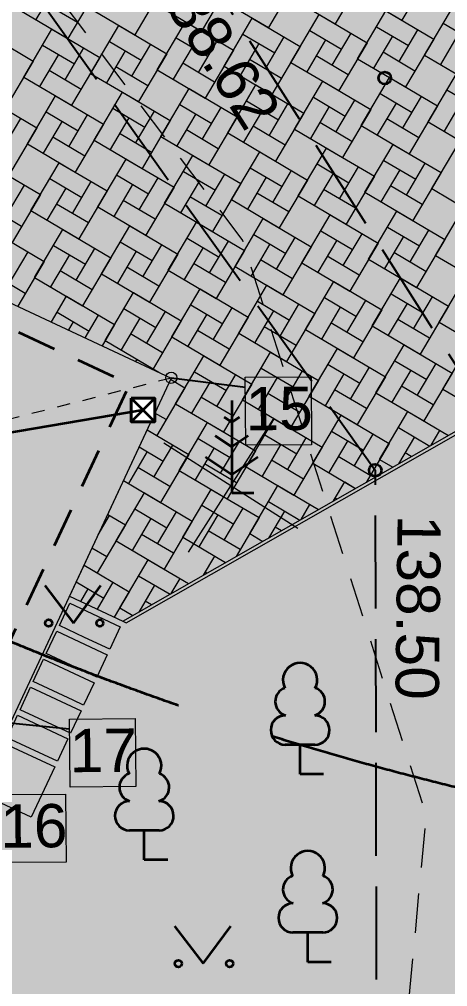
# Model space of a CAD drawing. Header units: millimetres. Extents: x 368386 to 996118, y -334862 to 250838.
# Drawn here: x 785476 to 792402, y -96365 to -80723 of the extents above; entities that cross this region are included whole.
import ezdxf

# ---------------------------------------------------------------- set-up
doc = ezdxf.new("R2010")
doc.units = ezdxf.units.MM
doc.header["$MEASUREMENT"] = 0
for name, pattern in [('Dashed', [423.333333, 211.666667, -211.666667]), ('HIDDEN', [4762.5, 3175, -1587.5]), ('Long Dashed', [1058.333302, 634.99999, -423.333311]), ('PINNASTEE', [2000, 1500, -500]), ('Wipeout_Contour', [1000, 0, -1000])]:
    doc.linetypes.add(name, pattern=pattern)
for name, color, linetype, lineweight in [('_ASENDIPLAAN_Pen_No__1', 7, 'Continuous', 13), ('New_       asendi fill_Pen_No__1', 7, 'Continuous', 13), ('New_2D Drafting - General_Pen_No__1', 7, 'Continuous', 13), ('New__ASENDIPLAAN_Pen_No__1', 7, 'Continuous', 13), ('New__ASENDIPLAAN_Pen_No__101', 252, 'Continuous', 13), ('New__ASENDIPLAAN_Pen_No__20', 1, 'Continuous', 0), ('New__ASENDIPLAAN_Pen_No__6', 5, 'Continuous', 35), ('New_ei pindi_Pen_No__7', 7, 'Continuous', 35), ('New_HALJASTUS#1_Pen_No__7', 7, 'Continuous', 35), ('New_KANAL_ELEMENDID_Pen_No__7', 7, 'Continuous', 35), ('New_korgus-EH2000#1_Pen_No__1', 7, 'Continuous', 13), ('New_korgus-EH2000#1_Pen_No__7', 7, 'Continuous', 35), ('New_PUU_Pen_No__7', 7, 'Continuous', 35), ('New_Sade_rek_Pen_No__84', 114, 'Continuous', 35)]:
    doc.layers.add(name, color=color, linetype=linetype, lineweight=lineweight)
for name, color, linetype, lineweight, true_color in [('New_       asendi fill_Pen_No__149', 7, 'Continuous', 25, 0x186722), ('New__ASENDIPLAAN_Pen_No__102', 7, 'Continuous', 13, 0xcccccc), ('New_MPKAABEL_Pen_No__3', 7, 'Continuous', 18, 0xff6600), ('New_TEE#1_Pen_No__162', 7, 'Continuous', 25, 0xaaaaaa)]:
    doc.layers.add(name, color=color, linetype=linetype, lineweight=lineweight, true_color=true_color)
doc.layers.add('New_KANAL_ELEMENDID', color=7, linetype='Continuous')
doc.styles.add('GENERATED_STYLE_1', font='')
doc.styles.get('GENERATED_STYLE_1').set_extended_font_data('Arial')
doc.linetypes.add('Sade1', pattern='A,0,[5,TRN_EP_AS-4-01_V01_Abihoone-Asendiplaan1.Shx,S=13.492063,R=0,X=0,Y=0],-2600,0', length=2600)
doc.dimstyles.new('GENERATED_STYLE__6', dxfattribs={"dimtxt": 0.18, "dimasz": 364.8, "dimexe": 0.18, "dimexo": 0.0625, "dimgap": 0, "dimtad": 0, "dimtih": 1, "dimtoh": 1, "dimdec": 4, "dimzin": 0, "dimdsep": 46, "dimcen": 0.09, "dimadec": 0, "dimazin": 0, "dimtfac": 1, "dimtdec": 4, "dimtmove": 0, "dimatfit": 3, "dimldrblk": 'ARROWHEAD_1', "dimfxl": 0, "dimtolj": 1, "dimtzin": 0, "dimarcsym": 0})

# ---------------------------------------------------------------- blocks, each defined once
blk = doc.blocks.new('*X1')
at = {"layer": 'New__ASENDIPLAAN_Pen_No__102', "color": 254, "linetype": 'Continuous', "lineweight": 13, "true_color": 0xcccccc}
for p, q in [((789959, -80081), (789502, -80856)), ((791039, -80021), (790582, -80796)), ((792119, -79962), (791662, -80737)), ((786050, -80212), (785745, -80728)), ((787799, -80199), (787341, -80974)), ((788879, -80140), (788422, -80915)), ((786719, -80258), (786261, -81033)), ((789807, -80339), (790582, -80796)), ((790887, -80280), (791662, -80737)), ((786414, -80775), (785897, -80470)), ((786566, -80517), (787341, -80974)), ((787646, -80457), (788422, -80915)), ((788726, -80398), (789502, -80856)), ((792026, -81300), (792483, -80525)), ((785486, -80576), (786261, -81033)), ((788786, -81478), (789243, -80703)), ((789243, -80703), (790018, -81161)), ((789866, -81419), (790323, -80644)), ((790323, -80644), (791098, -81101)), ((790946, -81360), (791403, -80585)), ((791403, -80585), (792178, -81042)), ((786626, -81597), (787083, -80822)), ((787083, -80822), (787858, -81279)), ((787706, -81538), (788163, -80762)), ((788163, -80762), (788938, -81220)), ((791251, -80843), (791768, -81148)), ((792331, -80784), (792848, -81089)), ((784923, -80940), (785698, -81398)), ((785546, -81656), (786003, -80881)), ((786003, -80881), (786778, -81338)), ((788011, -81021), (788527, -81326)), ((789091, -80962), (789607, -81267)), ((789455, -81525), (789760, -81008)), ((790171, -80902), (790687, -81207)), ((790535, -81466), (790840, -80949)), ((791509, -80996), (791204, -81512)), ((791615, -81406), (791920, -80890)), ((792589, -80936), (792284, -81453)), ((785851, -81139), (786367, -81444)), ((786931, -81080), (787447, -81385)), ((787295, -81643), (787600, -81127)), ((788269, -81173), (787964, -81690)), ((788375, -81584), (788680, -81067)), ((789349, -81114), (789044, -81631)), ((790018, -81161), (789561, -81936)), ((790429, -81055), (790124, -81571)), ((791098, -81101), (790641, -81876)), ((792178, -81042), (791721, -81817)), ((786109, -81292), (785804, -81809)), ((786215, -81703), (786520, -81186)), ((787189, -81233), (786884, -81749)), ((787858, -81279), (787401, -82054)), ((788938, -81220), (788481, -81995)), ((790793, -81618), (790277, -81313)), ((791873, -81559), (791357, -81254)), ((792026, -81300), (792801, -81758)), ((785698, -81398), (785241, -82173)), ((786778, -81338), (786321, -82113)), ((787553, -81796), (787037, -81491)), ((788633, -81737), (788117, -81432)), ((788786, -81478), (789561, -81936)), ((789713, -81677), (789197, -81372)), ((789866, -81419), (790641, -81876)), ((790946, -81360), (791721, -81817)), ((786473, -81855), (785956, -81550)), ((786626, -81597), (787401, -82054)), ((787706, -81538), (788481, -81995)), ((792085, -82381), (792543, -81605)), ((785546, -81656), (786321, -82113)), ((788845, -82558), (789302, -81783)), ((789302, -81783), (790078, -82241)), ((789925, -82499), (790382, -81724)), ((790382, -81724), (791158, -82181)), ((791005, -82440), (791463, -81665)), ((791463, -81665), (792238, -82122)), ((785605, -82736), (786062, -81961)), ((786062, -81961), (786837, -82418)), ((786685, -82677), (787142, -81902)), ((787142, -81902), (787917, -82359)), ((787765, -82618), (788222, -81842)), ((788222, -81842), (788997, -82300)), ((791310, -81923), (791827, -82228)), ((792390, -81864), (792907, -82169)), ((784982, -82020), (785757, -82478)), ((788070, -82101), (788587, -82406)), ((789150, -82042), (789667, -82347)), ((789514, -82605), (789819, -82088)), ((790230, -81982), (790747, -82287)), ((790594, -82546), (790899, -82029)), ((791568, -82076), (791263, -82592)), ((791674, -82486), (791979, -81970)), ((792648, -82016), (792343, -82533)), ((785910, -82219), (786427, -82524)), ((786274, -82783), (786579, -82266)), ((786990, -82160), (787507, -82465)), ((787354, -82723), (787659, -82207)), ((788328, -82253), (788023, -82770)), ((788434, -82664), (788739, -82147)), ((789408, -82194), (789103, -82711)), ((790078, -82241), (789620, -83016)), ((790488, -82135), (790183, -82652)), ((791158, -82181), (790700, -82956)), ((792238, -82122), (791780, -82897)), ((785194, -82842), (785499, -82325)), ((786168, -82372), (785863, -82889)), ((786837, -82418), (786380, -83194)), ((787248, -82313), (786943, -82829)), ((787917, -82359), (787460, -83134)), ((788997, -82300), (788540, -83075)), ((790853, -82698), (790336, -82393)), ((791933, -82639), (791416, -82334)), ((792085, -82381), (792860, -82838)), ((785757, -82478), (785300, -83253)), ((787612, -82876), (787096, -82571)), ((788693, -82817), (788176, -82512)), ((788845, -82558), (789620, -83016)), ((789773, -82757), (789256, -82452)), ((789925, -82499), (790700, -82956)), ((791005, -82440), (791780, -82897)), ((785605, -82736), (786380, -83194)), ((786532, -82935), (786016, -82630)), ((786685, -82677), (787460, -83134)), ((787765, -82618), (788540, -83075)), ((792144, -83461), (792602, -82685)), ((788904, -83638), (789362, -82863)), ((789362, -82863), (790137, -83321)), ((789984, -83579), (790442, -82804)), ((790442, -82804), (791217, -83261)), ((791064, -83520), (791522, -82745)), ((791522, -82745), (792297, -83202)), ((785664, -83816), (786122, -83041)), ((786122, -83041), (786897, -83498)), ((786744, -83757), (787202, -82982)), ((787202, -82982), (787977, -83439)), ((787824, -83698), (788282, -82923)), ((788282, -82923), (789057, -83380)), ((791369, -83003), (791886, -83308)), ((791734, -83566), (792039, -83050)), ((785042, -83100), (785817, -83558)), ((788129, -83181), (788646, -83486)), ((789209, -83122), (789726, -83427)), ((789573, -83685), (789878, -83168)), ((790289, -83062), (790806, -83367)), ((790654, -83626), (790958, -83109)), ((791628, -83156), (791323, -83672)), ((792297, -83202), (791839, -83977)), ((785969, -83299), (786486, -83604)), ((786333, -83863), (786638, -83346)), ((787049, -83240), (787566, -83545)), ((787413, -83803), (787718, -83287)), ((788388, -83333), (788083, -83850)), ((788493, -83744), (788798, -83227)), ((789468, -83274), (789163, -83791)), ((790137, -83321), (789679, -84096)), ((790548, -83215), (790243, -83732)), ((791217, -83261), (790759, -84037)), ((785253, -83922), (785558, -83405)), ((786227, -83452), (785922, -83969)), ((786897, -83498), (786439, -84274)), ((787308, -83393), (787003, -83909)), ((787977, -83439), (787519, -84214)), ((789057, -83380), (788599, -84155)), ((790912, -83778), (790395, -83473)), ((791064, -83520), (791839, -83977)), ((791992, -83719), (791475, -83414)), ((792144, -83461), (792919, -83918)), ((785817, -83558), (785359, -84333)), ((787672, -83956), (787155, -83651)), ((788752, -83897), (788235, -83592)), ((788904, -83638), (789679, -84096)), ((789832, -83837), (789315, -83532)), ((789984, -83579), (790759, -84037)), ((785512, -84074), (784995, -83769)), ((785664, -83816), (786439, -84274)), ((786592, -84015), (786075, -83710)), ((786744, -83757), (787519, -84214)), ((787824, -83698), (788599, -84155)), ((791124, -84600), (791581, -83825)), ((791581, -83825), (792356, -84282)), ((792204, -84541), (792661, -83766)), ((788964, -84718), (789421, -83943)), ((789421, -83943), (790196, -84401)), ((790044, -84659), (790501, -83884)), ((790501, -83884), (791276, -84341)), ((785723, -84896), (786181, -84121)), ((786181, -84121), (786956, -84579)), ((786803, -84837), (787261, -84062)), ((787261, -84062), (788036, -84519)), ((787883, -84778), (788341, -84003)), ((788341, -84003), (789116, -84460)), ((790349, -84142), (790865, -84447)), ((791429, -84083), (791945, -84388)), ((791793, -84646), (792098, -84130)), ((785101, -84180), (785876, -84638)), ((788188, -84261), (788705, -84566)), ((788553, -84824), (788858, -84308)), ((789268, -84202), (789785, -84507)), ((789633, -84765), (789938, -84248)), ((790607, -84295), (790302, -84812)), ((790713, -84706), (791018, -84189)), ((791687, -84236), (791382, -84752)), ((792356, -84282), (791899, -85057)), ((786028, -84379), (786545, -84684)), ((786393, -84943), (786698, -84426)), ((787108, -84320), (787625, -84625)), ((787473, -84884), (787778, -84367)), ((788447, -84413), (788142, -84930)), ((789116, -84460), (788659, -85235)), ((789527, -84354), (789222, -84871)), ((790196, -84401), (789739, -85176)), ((791276, -84341), (790819, -85117)), ((785313, -85002), (785618, -84485)), ((786287, -84532), (785982, -85049)), ((786956, -84579), (786498, -85354)), ((787367, -84473), (787062, -84989)), ((788036, -84519), (787579, -85294)), ((789891, -84917), (789374, -84612)), ((790971, -84858), (790454, -84553)), ((791124, -84600), (791899, -85057)), ((792051, -84799), (791534, -84494)), ((792204, -84541), (792979, -84998)), ((785876, -84638), (785449, -85362)), ((787731, -85036), (787214, -84731)), ((788811, -84977), (788294, -84672)), ((788964, -84718), (789739, -85176)), ((790044, -84659), (790819, -85117)), ((785571, -85155), (785054, -84850)), ((785723, -84896), (786498, -85354)), ((786651, -85095), (786134, -84790)), ((786803, -84837), (787579, -85294)), ((787883, -84778), (788659, -85235)), ((791183, -85680), (791640, -84905)), ((791640, -84905), (792415, -85362)), ((792263, -85621), (792720, -84846)), ((787943, -85858), (788400, -85083)), ((788400, -85083), (789175, -85540)), ((789023, -85798), (789480, -85023)), ((789480, -85023), (790255, -85481)), ((790103, -85739), (790560, -84964)), ((790560, -84964), (791335, -85422)), ((785995, -85617), (786240, -85201)), ((786240, -85201), (787015, -85659)), ((786863, -85917), (787320, -85142)), ((787320, -85142), (788095, -85599)), ((790408, -85222), (790925, -85527)), ((791488, -85163), (792005, -85468)), ((791852, -85727), (792157, -85210)), ((787168, -85400), (787684, -85705)), ((788248, -85341), (788764, -85646)), ((788612, -85904), (788917, -85388)), ((789328, -85282), (789844, -85587)), ((789692, -85845), (789997, -85328)), ((790666, -85375), (790361, -85892)), ((790772, -85786), (791077, -85269)), ((791746, -85316), (791441, -85832)), ((792415, -85362), (791958, -86137)), ((786088, -85459), (786604, -85764)), ((786541, -85873), (786757, -85506)), ((787426, -85553), (787121, -86069)), ((787532, -85964), (787837, -85447)), ((788506, -85493), (788201, -86010)), ((789175, -85540), (788718, -86315)), ((789586, -85434), (789281, -85951)), ((790255, -85481), (789798, -86256)), ((791335, -85422), (790878, -86197)), ((786346, -85612), (786268, -85745)), ((787015, -85659), (786814, -86000)), ((788095, -85599), (787638, -86374)), ((789950, -85998), (789434, -85693)), ((791030, -85938), (790514, -85633)), ((791183, -85680), (791958, -86137)), ((792110, -85879), (791594, -85574)), ((792263, -85621), (793038, -86078)), ((787790, -86116), (787274, -85811)), ((787943, -85858), (788718, -86315)), ((788870, -86057), (788354, -85752)), ((789023, -85798), (789798, -86256)), ((790103, -85739), (790878, -86197)), ((786863, -85917), (787638, -86374)), ((791242, -86760), (791700, -85985)), ((791700, -85985), (792475, -86442)), ((792322, -86701), (792780, -85926)), ((788002, -86938), (788459, -86163)), ((788459, -86163), (789235, -86620)), ((789082, -86878), (789539, -86103)), ((789539, -86103), (790315, -86561)), ((790162, -86819), (790620, -86044)), ((790620, -86044), (791395, -86502)), ((787359, -86256), (787379, -86222)), ((787379, -86222), (787731, -86430)), ((790467, -86302), (790984, -86607)), ((791547, -86243), (792064, -86548)), ((791911, -86807), (792216, -86290)), ((788307, -86421), (788824, -86726)), ((788671, -86984), (788976, -86468)), ((789387, -86362), (789904, -86667)), ((789751, -86925), (790056, -86408)), ((790725, -86455), (790420, -86972)), ((790831, -86866), (791136, -86349)), ((791805, -86396), (791500, -86912)), ((792475, -86442), (792017, -87217)), ((787922, -86542), (788154, -86679)), ((788565, -86573), (788260, -87090)), ((789235, -86620), (788777, -87395)), ((789645, -86514), (789340, -87031)), ((790315, -86561), (789857, -87336)), ((791395, -86502), (790937, -87277)), ((792170, -86959), (791653, -86654)), ((788154, -86679), (787697, -87454)), ((790010, -87078), (789493, -86773)), ((791090, -87018), (790573, -86713)), ((791242, -86760), (792017, -87217)), ((792322, -86701), (793014, -87109)), ((788002, -86938), (788777, -87395)), ((788930, -87137), (788413, -86832)), ((789082, -86878), (789857, -87336)), ((790162, -86819), (790937, -87277)), ((787850, -87196), (787668, -87089)), ((791301, -87840), (791759, -87065)), ((791759, -87065), (792414, -87451)), ((788061, -88018), (788519, -87243)), ((788519, -87243), (789294, -87700)), ((789141, -87958), (789599, -87183)), ((789599, -87183), (790374, -87641)), ((790221, -87899), (790679, -87124)), ((790679, -87124), (791454, -87582)), ((787540, -87362), (787697, -87454)), ((787540, -87362), (788214, -87759)), ((790526, -87383), (791043, -87687)), ((790891, -87946), (791196, -87429)), ((791606, -87323), (792113, -87623)), ((792133, -87611), (792276, -87370)), ((788366, -87501), (788883, -87806)), ((788730, -88064), (789035, -87548)), ((789446, -87442), (789963, -87747)), ((789810, -88005), (790115, -87488)), ((790785, -87535), (790480, -88052)), ((791454, -87582), (791083, -88211)), ((791865, -87476), (791608, -87911)), ((787545, -87713), (787240, -88229)), ((787413, -87635), (787803, -87865)), ((787650, -88124), (787955, -87607)), ((788625, -87654), (788320, -88170)), ((789294, -87700), (788836, -88475)), ((789705, -87594), (789400, -88111)), ((790374, -87641), (789916, -88416)), ((791813, -87794), (791712, -87734)), ((788214, -87759), (787756, -88534)), ((790069, -88158), (789552, -87853)), ((790221, -87899), (790913, -88307)), ((791149, -88098), (790632, -87793)), ((791301, -87840), (791513, -87965)), ((787909, -88276), (787392, -87971)), ((788061, -88018), (788836, -88475)), ((788989, -88217), (788472, -87912)), ((789141, -87958), (789916, -88416)), ((787158, -88182), (787756, -88534)), ((790557, -88510), (790738, -88204)), ((790738, -88204), (790913, -88307)), ((788121, -89098), (788578, -88323)), ((788578, -88323), (789353, -88780)), ((789201, -89039), (789658, -88263)), ((789658, -88263), (790313, -88650)), ((787040, -89157), (787498, -88382)), ((787498, -88382), (788273, -88839)), ((789506, -88522), (790013, -88821)), ((790586, -88463), (790613, -88479)), ((787345, -88640), (787862, -88945)), ((787710, -89204), (788015, -88687)), ((788425, -88581), (788942, -88886)), ((788790, -89144), (789095, -88628)), ((789764, -88674), (789507, -89110)), ((790032, -88810), (790175, -88568)), ((786749, -89061), (786935, -88746)), ((786904, -88728), (787193, -88899)), ((787604, -88793), (787299, -89310)), ((788273, -88839), (787816, -89615)), ((788684, -88734), (788379, -89250)), ((789353, -88780), (788982, -89409)), ((787193, -88899), (786736, -89674)), ((789048, -89297), (788531, -88992)), ((789713, -88992), (789611, -88933)), ((786777, -89001), (786782, -89005)), ((787968, -89356), (787451, -89051)), ((788121, -89098), (788812, -89506)), ((789201, -89039), (789412, -89164)), ((786888, -89415), (786649, -89275)), ((787040, -89157), (787816, -89615)), ((787100, -90237), (787557, -89462)), ((787557, -89462), (788212, -89848)), ((788456, -89709), (788637, -89403)), ((788637, -89403), (788812, -89506)), ((786522, -89548), (786736, -89674)), ((786522, -89548), (787252, -89979)), ((787405, -89720), (787912, -90020)), ((787931, -90009), (788074, -89767)), ((788485, -89661), (788512, -89677)), ((786395, -89821), (786841, -90085)), ((786583, -89932), (786463, -90135)), ((786737, -90262), (786994, -89826)), ((787663, -89873), (787406, -90308)), ((787252, -89979), (787010, -90389)), ((787100, -90237), (787312, -90362)), ((787612, -90191), (787511, -90131))]:
    blk.add_line(p, q, dxfattribs=at)
blk = doc.blocks.new('ARROWHEAD_1')
at = {"color": 0, "linetype": 'Continuous', "lineweight": 0}
blk.add_line((0, 0), (-1, 0), dxfattribs=at)
blk.add_circle((0, 0), 0.25, dxfattribs=at)

msp = doc.modelspace()

# ---------------------------------------------------------------- hatches: boundary and pattern name
at = {"layer": 'New_       asendi fill_Pen_No__149', "linetype": 'Continuous', "lineweight": 0, "true_color": 0x061908}
h = msp.add_hatch(color=98, dxfattribs=at)
h.paths.add_polyline_path([(802345.63, -38322.05), (677945.63, -100972.05), (697685.63, -113562.05), (725141.88, -157386.04), (747105.63, -214022.05), (773035.63, -233162.05), (849485.63, -225922.05), (847735.63, -145332.05)])
h.paths.add_polyline_path([(757638.71, -147399.28, -0.00065641), (757597.25, -147430.15)], flags=0)
h.paths.add_polyline_path([(781623.18, -112523.26, 0.05995559), (781750.4, -112778.31, 0.78516634), (783932.82, -111999.14, 0.05995559), (783869.75, -111721.19, 1)], flags=0)
at = {"layer": 'New__ASENDIPLAAN_Pen_No__101', "linetype": 'Continuous', "lineweight": 13}
msp.add_hatch(color=252, dxfattribs=at).paths.add_polyline_path([(782493.76, -83979.64), (787931.25, -86523.11), (785188.97, -92408.37), (777921.34, -89014.63), (777960.76, -88927.06), (776705.75, -88340.01), (777340.27, -86981.21), (780420.72, -88419.51)])

# ---------------------------------------------------------------- linework, layer by layer
at = {"layer": '_ASENDIPLAAN_Pen_No__1', "color": 7, "linetype": 'Continuous', "lineweight": 13, "flags": 128}
for points in [[(789129.74, -86509.67), (790192.12, -86501.12), (790200.97, -87601.09), (789138.6, -87609.64)], [(786286.2, -92037.98), (787348.58, -92029.42), (787357.43, -93129.4), (786295.06, -93137.95)], [(785161.95, -93258.54), (786224.33, -93249.99), (786233.18, -94349.96), (785170.81, -94358.51)]]:
    msp.add_lwpolyline(points, close=True, dxfattribs=at)
at = {"layer": 'New_       asendi fill_Pen_No__1', "color": 7, "linetype": 'Continuous', "lineweight": 13, "flags": 128}
for points in [[(786531.86, -90717.74), (786122.7, -90526.7), (786291.93, -90164.26), (787107.57, -90545.09), (786938.34, -90907.53)], [(785911.18, -90979.76), (786080.4, -90617.31), (786896.04, -90998.14), (786726.81, -91360.58)], [(785868.87, -91070.37), (786684.51, -91451.19), (786515.28, -91813.63), (786344.37, -91733.83), (785699.65, -91432.81)], [(785657.34, -91523.42), (786472.98, -91904.24), (786303.76, -92266.68), (785488.12, -91885.86)], [(785445.81, -91976.47), (786261.45, -92357.29), (786092.23, -92719.73), (785276.59, -92338.91)], [(785233.93, -92430.27), (786049.57, -92811.09), (785668.82, -93626.58), (784853.18, -93245.76)]]:
    msp.add_lwpolyline(points, close=True, dxfattribs=at)
at = {"layer": 'New_2D Drafting - General_Pen_No__1', "color": 7, "linetype": 'Continuous', "lineweight": 13}
msp.add_line((787149.87, -90454.48), (787205.41, -90480.35), dxfattribs=at)
at = {"layer": 'New__ASENDIPLAAN_Pen_No__1', "color": 7, "linetype": 'Continuous', "lineweight": 13, "flags": 128}
msp.add_lwpolyline([(781155.34, -76138.33, -0.23717561), (781233.18, -78831.74), (779484.98, -82575.64), (781568.63, -83548.59), (782493.76, -83979.64), (787931.25, -86523.11), (786286.87, -90052.38), (787149.87, -90454.48), (800310.37, -82945.97), (797801, -78012.73), (796282.18, -75026.83), (790933.61, -78078.36, -0.41785139), (785452.77, -76543.01), (784291.15, -74447)], format="xyb", close=True, dxfattribs=at)
msp.add_lwpolyline([(782493.76, -83979.64), (787931.25, -86523.11), (785188.97, -92408.37), (777921.34, -89014.63), (777960.76, -88927.06), (776705.75, -88340.01), (777340.27, -86981.21), (780420.72, -88419.51)], close=True, dxfattribs=at)
at = {"layer": 'New__ASENDIPLAAN_Pen_No__20', "color": 1, "linetype": 'Continuous', "lineweight": 0}
for p, q in [((789586.93, -87178.09), (788204.91, -89340.77)), ((787814.58, -87568.42), (789977.26, -88950.44))]:
    msp.add_line(p, q, dxfattribs=at)
at = {"layer": 'New_HALJASTUS#1_Pen_No__7', "color": 7, "linetype": 'Continuous', "lineweight": 35}
for p, q in [((785886.46, -89878.31), (786349.86, -90485.02)), ((786349.86, -90485.02), (786795.44, -89878.31)), ((787984.54, -95385.77), (788447.94, -95992.48)), ((788447.94, -95992.48), (788893.52, -95385.77))]:
    msp.add_line(p, q, dxfattribs=at)
for centre in [(785948.84, -90485.02), (786777.62, -90485.02), (788046.92, -95992.48), (788875.7, -95992.48)]:
    msp.add_circle(centre, 55.01, dxfattribs=at)
at = {"layer": 'New_korgus-EH2000#1_Pen_No__7', "color": 7, "linetype": 'Continuous', "lineweight": 35}
for centre in [(791384.63, -81672.05), (791230.63, -88015.05)]:
    msp.add_circle(centre, 100, dxfattribs=at)
at = {"layer": 'New_PUU_Pen_No__7', "color": 7, "linetype": 'Continuous', "lineweight": 35}
for p, q in [((788909.63, -86887.05), (788909.63, -88387.05)), ((788909.63, -87237.05), (788785.21, -87154.11)), ((789034.04, -87154.11), (788909.63, -87237.05)), ((788909.63, -87637.05), (788643.02, -87459.31)), ((789176.24, -87459.31), (788909.63, -87637.05)), ((788485.36, -87797.7), (788909.63, -88080.55)), ((788909.63, -88080.55), (789333.89, -87797.7)), ((789269.63, -88387.05), (788909.63, -88387.05)), ((790255.63, -92453.05), (789775.63, -92453.05)), ((790015.63, -92928.05), (790015.63, -92453.05)), ((790395.63, -92928.05), (790015.63, -92928.05)), ((787735.63, -93839.05), (787255.63, -93839.05)), ((787495.63, -94314.05), (787495.63, -93839.05)), ((787875.63, -94314.05), (787495.63, -94314.05)), ((790380.63, -95491.05), (789900.63, -95491.05)), ((790140.63, -95966.05), (790140.63, -95491.05)), ((790520.63, -95966.05), (790140.63, -95966.05))]:
    msp.add_line(p, q, dxfattribs=at)
for centre, radius, start, end in [((790015.63, -91408.05), 276.97, 332.579899, 207.4201), ((789845.57, -91755.47), 232.57, 109.021736, 253.14154), ((790185.71, -91755.47), 232.56, 286.850816, 70.985909), ((789778.13, -92215.56), 237.51, 90.001601, 269.395297), ((790253.12, -92215.56), 237.51, 270.604703, 89.998399), ((787495.63, -92794.05), 276.97, 332.579899, 207.4201), ((787325.57, -93141.47), 232.57, 109.021736, 253.14154), ((787665.71, -93141.47), 232.56, 286.850816, 70.985909), ((787258.13, -93601.56), 237.51, 90.001601, 269.395297), ((787733.12, -93601.56), 237.51, 270.604703, 89.998399), ((790140.63, -94446.05), 276.97, 332.579899, 207.4201), ((789970.57, -94793.47), 232.57, 109.021736, 253.14154), ((790310.71, -94793.47), 232.56, 286.850816, 70.985909), ((789903.13, -95253.56), 237.51, 90.001601, 269.395297), ((790378.12, -95253.56), 237.51, 270.604703, 89.998399)]:
    msp.add_arc(centre, radius, start, end, dxfattribs=at)

# ---------------------------------------------------------------- block references
at = {"layer": 'New__ASENDIPLAAN_Pen_No__102', "color": 254, "linetype": 'Continuous', "lineweight": 13, "true_color": 0xcccccc}
msp.add_blockref('*X1', (0, 0), dxfattribs=at)

# ---------------------------------------------------------------- texts
at = {"layer": '_ASENDIPLAAN_Pen_No__1', "color": 7, "linetype": 'Continuous', "lineweight": 13, "char_height": 700, "attachment_point": 1, "rotation": 0.461195, "style": 'GENERATED_STYLE_1'}
for s, insert in [('\\A1;{\\pql;\\fArial|b0|i0|c0|p34;1\\fArial|b0|i0|c0|p34;5}', (789131.03, -86669.66)), ('\\A1;{\\pql;\\fArial|b0|i0|c0|p34;1\\fArial|b0|i0|c0|p34;7}', (786287.49, -92197.97)), ('\\A1;{\\pql;\\fArial|b0|i0|c0|p34;1\\fArial|b0|i0|c0|p34;6}', (785163.24, -93418.53))]:
    msp.add_mtext(s, dxfattribs=dict(at, insert=insert))
at = {"layer": 'New_korgus-EH2000#1_Pen_No__1', "color": 7, "linetype": 'Continuous', "lineweight": 13, "char_height": 700, "attachment_point": 1, "style": 'GENERATED_STYLE_1'}
for s, insert, rotation in [('\\A1;{\\pql;\\fArial|b0|i0|c0|p34; 138.62 }', (787976.8, -79440.21), 302.59833), ('\\A1;{\\pql;\\fArial|b0|i0|c0|p34; 138.50 }', (792296.2, -88469.06), 269.321338)]:
    msp.add_mtext(s, dxfattribs=dict(at, insert=insert, rotation=rotation))

# ---------------------------------------------------------------- leaders
at = {"layer": '_ASENDIPLAAN_Pen_No__1', "color": 7, "linetype": 'Continuous', "lineweight": 13, "annotation_type": 0, "has_hookline": 1, "hookline_direction": 0, "horizontal_direction": (0.999968, 0.008049, 0)}
for points, text_width in [([(787933.04, -86519.3), (789131.03, -86669.66)], 940.8), ([(784296.55, -91991.51), (786287.49, -92197.97)], 935.2), ([(785188.97, -92408.37), (784798.45, -93421.47), (785163.24, -93418.53)], 935.9)]:
    msp.add_leader(points, dimstyle='GENERATED_STYLE__6', dxfattribs=dict(at, text_width=text_width))

# ---------------------------------------------------------------- next in the draw order: wipeouts: each hides what was drawn before it
at = {"color": 254, "linetype": 'Wipeout_Contour', "lineweight": 0, "ltscale": 3169074.527837915}
msp.add_wipeout([(787281.39, -86846.42), (787281.39, -87229.88), (787664.84, -87229.88), (787664.84, -86846.42)], dxfattribs=at).dxf.layer = 'New_KANAL_ELEMENDID'

# ---------------------------------------------------------------- next in the draw order: linework, layer by layer
at = {"layer": 'New_2D Drafting - General_Pen_No__1', "color": 7, "linetype": 'Continuous', "lineweight": 13}
msp.add_line((787205.41, -90480.35), (800375.45, -82968.9), dxfattribs=at)
at = {"layer": 'New__ASENDIPLAAN_Pen_No__1', "color": 7, "linetype": 'Dashed', "lineweight": 13}
msp.add_line((787931.25, -86523.11), (777888.99, -89086.51), dxfattribs=at)
at = {"layer": 'New__ASENDIPLAAN_Pen_No__6', "color": 5, "linetype": 'Long Dashed', "lineweight": 35, "flags": 128}
msp.add_lwpolyline([(783138.82, -90339.23), (785301.64, -85705.75), (787260.22, -86619.98), (785097.41, -91253.45)], close=True, dxfattribs=at)
at = {"layer": 'New_ei pindi_Pen_No__7', "color": 7, "linetype": 'HIDDEN', "lineweight": 35}
msp.add_circle((804441.04, -44567.67), 50000, dxfattribs=at)
at = {"layer": 'New_KANAL_ELEMENDID_Pen_No__7', "color": 7, "linetype": 'Continuous', "lineweight": 35}
for p, q in [((787281.39, -86846.42), (787664.84, -86846.42)), ((787281.39, -87229.88), (787281.39, -86846.42)), ((787281.39, -86846.42), (787664.84, -87229.88)), ((787664.84, -86846.42), (787281.39, -87229.88)), ((787664.84, -86846.42), (787664.84, -87229.88)), ((787473.12, -87038.15), (787473.17, -87038.15)), ((787664.84, -87229.88), (787281.39, -87229.88))]:
    msp.add_line(p, q, dxfattribs=at)
at = {"layer": 'New_KANAL_ELEMENDID_Pen_No__7', "color": 7, "linetype": 'Continuous', "lineweight": 35, "flags": 128}
msp.add_lwpolyline([(787281.39, -86846.42), (787281.39, -87229.88), (787664.84, -87229.88), (787664.84, -86846.42)], close=True, dxfattribs=at)
at = {"layer": 'New_MPKAABEL_Pen_No__3', "color": 30, "linetype": 'Long Dashed', "lineweight": 18, "true_color": 0xff6600, "flags": 128}
msp.add_lwpolyline([(765889.63, -55326.05), (765680.63, -56409.05), (766934.63, -58062.05), (768048.63, -60303.05), (771281.63, -63763.05), (778151.63, -70405.05), (783794.63, -77300.05), (789085.63, -84299.05), (792050.63, -93588.05), (791709.63, -97267.05), (791260.63, -98263.05), (790351.63, -99526.05), (787334.63, -101977.05), (782298.49, -103990.95), (778049.63, -104103.05), (776632.63, -105120.05), (775893.63, -104726.05), (774727.63, -103563.05)], dxfattribs=at)
at = {"layer": 'New_Sade_rek_Pen_No__84', "color": 114, "linetype": 'Sade1', "lineweight": 35}
msp.add_lwpolyline([(780979.28, -88142.71), (787473.12, -87038.15)], dxfattribs=at)
at = {"layer": 'New_TEE#1_Pen_No__162', "color": 253, "linetype": 'PINNASTEE', "lineweight": 25, "true_color": 0xaaaaaa, "flags": 128}
msp.add_lwpolyline([(794045.63, -99439.05), (792927.63, -86931.05), (787942.63, -79094.05), (775725.63, -64608.05), (766962.63, -61354.05), (756948.63, -63398.05), (746010.63, -68983.05), (731032.63, -76593.05), (718023.63, -83834.05), (709565.63, -93385.05), (711080.63, -94383.05), (718886.63, -85752.05), (732061.63, -78226.05), (745894.63, -71247.05), (757719.63, -65248.05), (766558.63, -63378.05), (774741.63, -66781.05), (784795.63, -78987.05), (791230.63, -88015.05), (791250.63, -98776.05)], close=True, dxfattribs=at)

doc.saveas('drawing.dxf')
